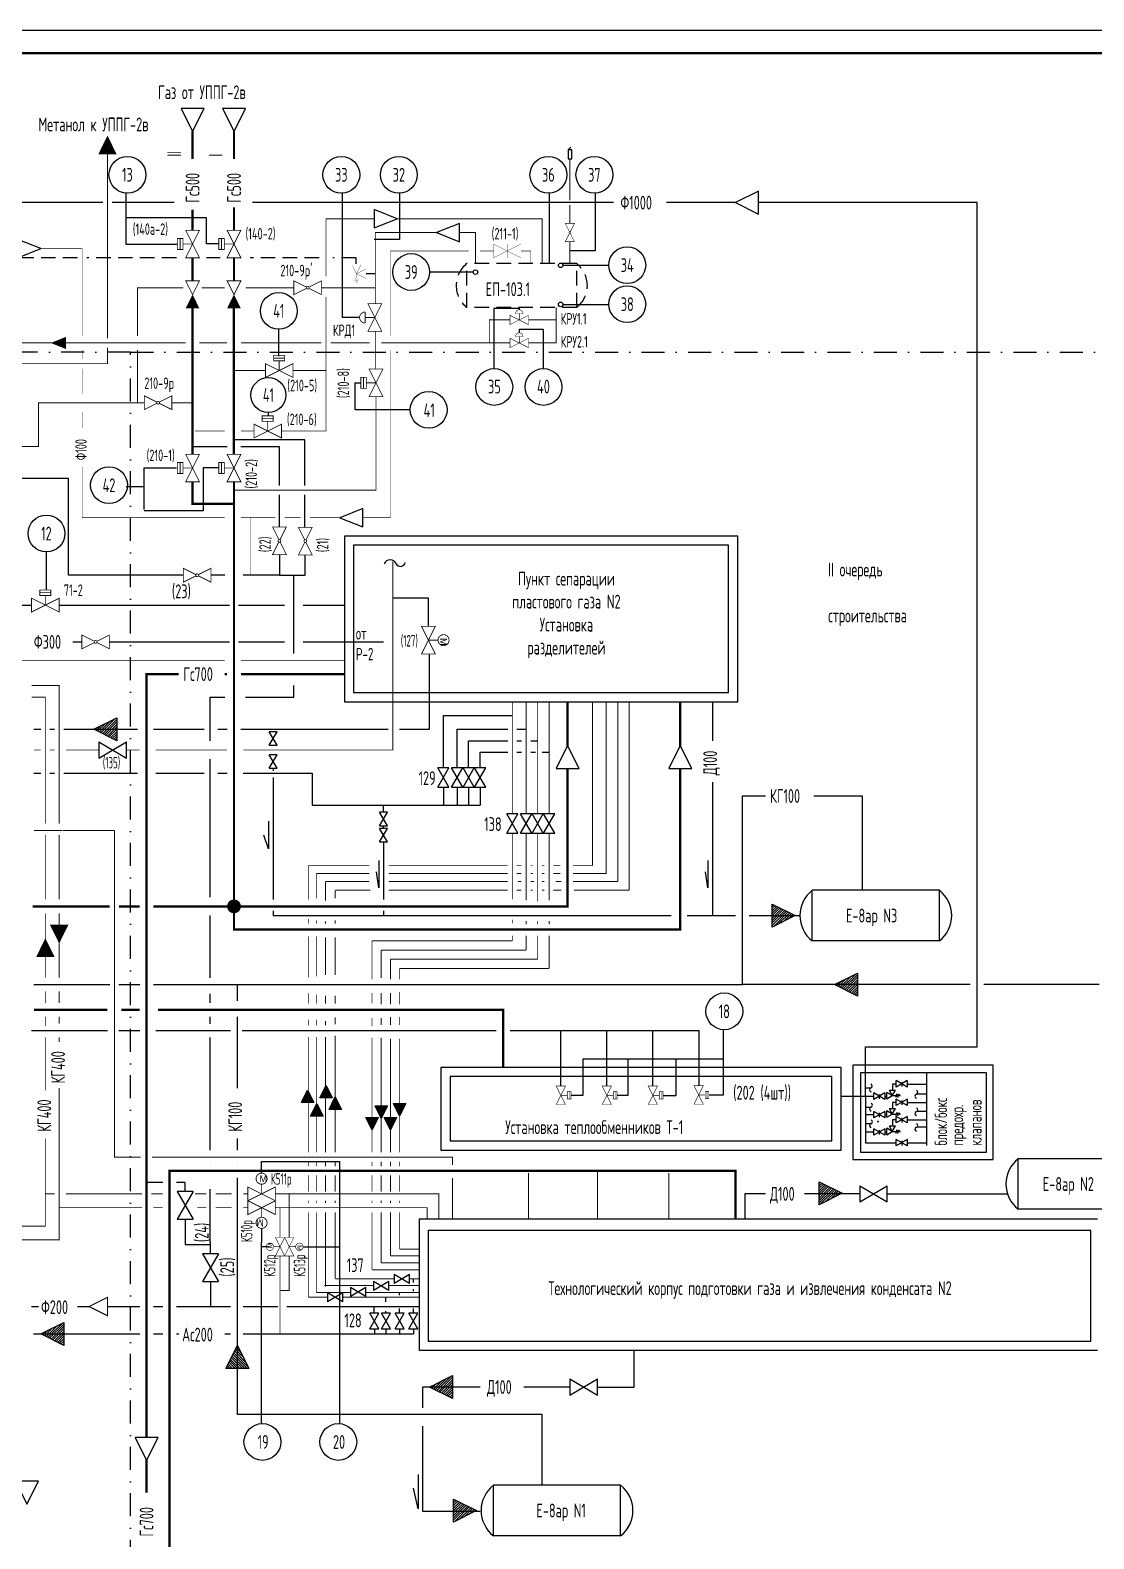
# Model space of a CAD drawing. Extents: x 0 to 1262, y 0 to 594.
# Drawn here: x 605.7 to 836.9, y 266 to 594 of the extents above; entities that cross this region are included whole.
import ezdxf
from ezdxf.enums import TextEntityAlignment as Align

# ---------------------------------------------------------------- set-up
doc = ezdxf.new("R2010")
doc.units = 0
doc.header["$LTSCALE"] = 10
doc.header["$MEASUREMENT"] = 0
doc.linetypes.add('DASHDOT', pattern=[1, 0.5, -0.25, 0, -0.25])
doc.linetypes.add('HIDDEN', pattern=[9.525, 6.35, -3.175])
doc.layers.get('0').update_dxf_attribs({"linetype": 'CONTINUOUS'})
doc.layers.add('KIP', color=5, linetype='CONTINUOUS')
doc.layers.add('nepostroy', color=3, linetype='HIDDEN')
doc.styles.add('ESKD', font='eskd_u.shx', dxfattribs={"width": 0.8, "height": 3})
doc.styles.add('eskd14_', font='eskd_u.shx', dxfattribs={"width": 0.8, "height": 2.5})

# ---------------------------------------------------------------- blocks, each defined once
blk = doc.blocks.new('A139')
at = {"color": 7}
for p, q in [((5, 0), (0, 2.5)), ((0, 2.5), (0, -2.5)), ((0, -2.5), (5, 0))]:
    blk.add_line(p, q, dxfattribs=at)
blk = doc.blocks.new('*X11')
at = {"color": 0}
for p, q in [((20, 57.12), (20.25, 57.37)), ((20, 56.59), (20.6, 57.2)), ((20, 56.06), (20.96, 57.02)), ((20, 55.53), (21.31, 56.84)), ((20, 55), (21.67, 56.67)), ((20, 54.47), (22.02, 56.49)), ((20, 53.94), (22.37, 56.31)), ((20, 53.41), (22.73, 56.14)), ((20, 52.88), (23.08, 55.96)), ((20.3, 52.65), (23.43, 55.78)), ((21.36, 53.18), (23.79, 55.61)), ((22.42, 53.71), (24.14, 55.43)), ((23.48, 54.24), (24.49, 55.25)), ((24.54, 54.77), (24.85, 55.08))]:
    blk.add_line(p, q, dxfattribs=at)
blk = doc.blocks.new('A142')
at = {"color": 7}
for p, q in [((0, 2.5), (5, 0)), ((0, -2.5), (0, 2.5)), ((5, 0), (0, -2.5))]:
    blk.add_line(p, q, dxfattribs=at)
blk.add_blockref('*X11', (-20, -55), dxfattribs=at)
blk = doc.blocks.new('A111')
for p, q in [((0, 1.75), (6, -1.75)), ((0, -1.75), (6, 1.75)), ((0, 1.75), (0, -1.75)), ((6, -1.75), (6, 1.75))]:
    blk.add_line(p, q)
blk = doc.blocks.new('A1', base_point=(7.87, 4.41))
blk.add_lwpolyline([(7.87, 4.41), (7.88, 6.16), (8.73, 6.5), (6.99, 6.97), (8.73, 7.46), (6.99, 8.04), (7.88, 8.38), (7.88, 8.97)])
blk = doc.blocks.new('A124')
for p, q in [((0, 3), (-3, 4.75)), ((-3, 1.25), (-3, 4.75)), ((-3, 1.25), (0, 3)), ((0, 3), (-1.75, 0)), ((1.75, 0), (-1.75, 0)), ((1.75, 0), (0, 3))]:
    blk.add_line(p, q)
blk.add_blockref('A1', (0, 3))
blk = doc.blocks.new('b20_16')
at = {"const_width": 0.3}
for points in [[(5, 0), (5, 3.5), (3, 3.5), (3, 5.5), (7, 5.5), (7, 3.5), (5, 3.5)], [(3, 4.5), (7, 4.5)]]:
    blk.add_lwpolyline(points, dxfattribs=at)
blk.add_lwpolyline([(0, -2.5), (0, 2.5), (10, -2.5), (10, 2.5)], close=True, dxfattribs=at)
blk = doc.blocks.new('b21_16')
at = {"const_width": 0.3}
blk.add_lwpolyline([(5, 3.5, -1), (5, 7.5, -1), (5, 3.5, -1)], format="xyb", dxfattribs=at)
blk.add_lwpolyline([(0, -2.5), (0, 2.5), (10, -2.5), (10, 2.5)], close=True, dxfattribs=at)
blk.add_lwpolyline([(5, 0), (5, 3.5)], dxfattribs=at)
blk.add_text('M', height=2.5).set_placement((4.21, 4.24))
blk = doc.blocks.new('vapstr')
at = {"linetype": 'Continuous'}
for p, q in [((5, 0), (0, 2)), ((0, 2), (0, -2)), ((0, -2), (5, 0))]:
    blk.add_line(p, q, dxfattribs=at)
blk = doc.blocks.new('b12_16')
at = {"const_width": 0.1}
for points in [[(-0.01, 4.92), (-0.01, 6.92), (0.99, 7.42), (-1.01, 7.92), (0.99, 8.42), (-1.01, 8.92), (0, 9.17)], [(0, 9.15), (-0.01, 9.92)], [(0.01, 4.99), (-5.04, 2.47), (-5.04, 7.47), (0.04, 4.93)], [(-0.01, 4.98), (-2.5, 0), (2.5, 0), (0.01, 4.99)]]:
    blk.add_lwpolyline(points, dxfattribs=at)
blk = doc.blocks.new('b4_16')
at = {"const_width": 0.1}
blk.add_lwpolyline([(0, -2.5), (0, 2.5), (10, -2.5), (10, 2.5)], close=True, dxfattribs=at)
blk.add_lwpolyline([(5, -2.5), (5, 2.5)], dxfattribs=at)
blk = doc.blocks.new('liqstr')
at = {"linetype": 'Continuous'}
blk.add_solid([(5, 0), (0, -2), (0, 2)], dxfattribs=at)
blk = doc.blocks.new('b1_16')
at = {"const_width": 0.3}
for points in [[(4.56, -0.22), (0, -2.5), (0, 2.5), (4.56, 0.22)], [(5.46, -0.23), (10, -2.5), (10, 2.5), (5.46, 0.23)]]:
    blk.add_lwpolyline(points, dxfattribs=at)
blk.add_lwpolyline([(5, -0.5, -0.974631), (5, 0.5, -1.026029), (5, -0.5, 1.665502)], format="xyb", dxfattribs=at)
blk = doc.blocks.new('b10_16')
at = {"const_width": 0.3}
blk.add_lwpolyline([(5.04, -0.02), (0, 2.5), (0, -2.5), (5.07, 0.04)], dxfattribs=at)
blk.add_lwpolyline([(5.04, -0.02, 0.1, 5, 0), (10, -0.02, 5, 5, 0)], format="xyseb")
blk = doc.blocks.new('b9_16')
at = {"const_width": 0.3}
blk.add_lwpolyline([(5, 0), (5, 3.5), (3, 3.5, -1), (7, 3.5), (5, 3.5)], format="xyb", dxfattribs=at)
blk.add_lwpolyline([(0, -2.5), (0, 2.5), (10, -2.5), (10, 2.5)], close=True, dxfattribs=at)
blk = doc.blocks.new('v9')
blk.add_lwpolyline([(0, 0, 5, 0.1, 0), (5, 0, 0.1, 0.1, 0)], format="xyseb")
blk = doc.blocks.new('v10')
at = {"const_width": 0.3}
blk.add_lwpolyline([(0, -2.5), (0, 2.5), (5, 0)], close=True, dxfattribs=at)
blk = doc.blocks.new('v34')
blk.add_lwpolyline([(-1, 5), (0.5, 6.5)])
blk.add_lwpolyline([(-1, 0), (1, 0), (1, 5), (-1, 5)], close=True)

msp = doc.modelspace()

# ---------------------------------------------------------------- linework, layer by layer
at = {"linetype": 'Continuous'}
for p, q in [((0, 594), (1261.5, 594)), ((621.5, 556.5), (600, 556.5)), ((637, 556.5), (623.5, 556.5)), ((732.5, 556.5), (654, 556.5)), ((759, 556.5), (744, 556.5)), ((811.5, 556.5), (764, 556.5)), ((811.5, 373), (811.5, 556.5)), ((648.5, 503.44), (641, 503.44)), ((665.38, 504.94), (650, 504.94)), ((659.88, 503.44), (651.5, 503.44)), ((659.88, 495), (659.88, 503.44)), ((665.38, 495), (665.38, 504.94)), ((614, 496.5), (603.5, 496.5)), ((614, 475.5), (614, 496.5)), ((659.88, 485.98), (659.88, 493)), ((665.38, 485.98), (665.38, 493)), ((759.5, 484), (674, 484)), ((674, 484), (674, 448)), ((759.5, 448), (759.5, 484)), ((659.88, 479.98), (659.88, 475.5)), ((665.5, 475.5), (665.5, 479.91)), ((757.5, 482), (676, 482)), ((676, 482), (676, 450)), ((757.5, 450), (757.5, 482)), ((639, 475.5), (614, 475.5)), ((648, 475.5), (645, 475.5)), ((660, 475.5), (652, 475.5)), ((659.88, 475.5), (665.5, 475.5)), ((663, 458.5), (663, 475.5)), ((692.25, 470.5), (684.5, 470.5)), ((692.25, 464.38), (692.25, 470.5)), ((603, 469), (606, 469)), ((612, 469), (649, 469)), ((651, 469), (661, 469)), ((665, 469), (674, 469)), ((615, 461), (616.92, 461)), ((622.96, 461), (649, 461)), ((651, 461), (661, 461)), ((665, 461), (682.5, 461)), ((692.5, 442), (692.5, 458.27)), ((663, 449), (663, 451.5)), ((676, 450), (757.5, 450)), ((644.85, 449), (648, 449)), ((644.85, 439.5), (644.85, 449)), ((652.5, 449), (663, 449)), ((674, 448), (759.5, 448)), ((754, 448), (754, 439.5)), ((695.5, 433.6), (695.5, 445)), ((695.5, 445), (710.5, 445)), ((606.5, 442), (608, 442)), ((610, 442), (611, 442)), ((613, 442), (629, 442)), ((632.5, 442), (643.5, 442)), ((646.5, 442), (648.5, 442)), ((651.5, 442), (683.5, 442)), ((686, 442), (692.5, 442)), ((698.5, 433.6), (698.5, 442)), ((698.5, 442), (709.5, 442)), ((711.5, 442), (713.5, 442)), ((701, 433.6), (701, 439.5)), ((701, 439.5), (709.5, 439.5)), ((703.5, 433.6), (703.5, 437)), ((703.5, 437), (709.5, 437)), ((711.5, 439.5), (712.5, 439.5)), ((711.5, 437), (712.5, 437)), ((714.5, 439.5), (716, 439.5)), ((714.5, 437), (715.5, 437)), ((717, 437), (718.5, 437)), ((644.85, 405.5), (644.85, 435.5)), ((658.5, 433.5), (658.5, 433)), ((606.5, 432.5), (608, 432.5)), ((610, 432.5), (611, 432.5)), ((613, 432.5), (629, 432.5)), ((633, 432.5), (643.5, 432.5)), ((646.5, 432.5), (648.5, 432.5)), ((652, 432.5), (667, 432.5)), ((658.5, 431.5), (658.5, 405)), ((667, 432.5), (667, 425.5)), ((754, 430.5), (754, 401.5)), ((695.5, 429.4), (695.5, 425.5)), ((698.5, 429.4), (698.5, 425.5)), ((701, 429.4), (701, 425.5)), ((703.5, 429.4), (703.5, 425.5)), ((760.5, 386.5), (760.5, 427.5)), ((760.5, 427.5), (765.5, 427.5)), ((776, 427.5), (786.5, 427.5)), ((786.5, 427.5), (786.5, 407)), ((667, 425.5), (703.5, 425.5)), ((682.5, 424), (682.5, 425.5)), ((657.5, 422), (657.5, 416)), ((682.5, 420.5), (682.5, 421)), ((657.5, 416), (656.5, 419)), ((682.5, 417.5), (682.5, 405)), ((681.5, 413.5), (681.5, 407.5)), ((753, 413.5), (753, 407.5)), ((681.5, 407.5), (681, 411)), ((753, 407.5), (752.5, 411)), ((644.85, 388), (644.85, 401.5)), ((658.5, 402.5), (658.5, 401.5)), ((658.5, 401.5), (745, 401.5)), ((682.5, 402.5), (682.5, 401.5)), ((748.5, 401.5), (759, 401.5)), ((762, 401.5), (773, 401.5)), ((606.52, 386.5), (612.38, 386.5)), ((612.25, 386.5), (623, 386.5)), ((625, 386.5), (629.5, 386.5)), ((632.5, 386.5), (760.5, 386.5)), ((644.85, 382.5), (644.85, 384.5)), ((650.76, 383), (650.76, 386.5)), ((810, 386.5), (760.5, 386.5)), ((838.07, 386.5), (813, 386.5)), ((644.85, 378), (644.85, 379.5)), ((650.76, 364), (650.76, 379.5)), ((606, 376.5), (613, 376.5)), ((612.5, 376.5), (622.5, 376.5)), ((625, 376.5), (629.5, 376.5)), ((633, 376.5), (649.26, 376.5)), ((644.85, 350.5), (644.85, 375)), ((651.76, 376.5), (707, 376.5)), ((710, 376.5), (751, 376.5)), ((721.04, 364.43), (721.04, 376.5)), ((731.04, 364.43), (731.04, 376.5)), ((741.04, 364.43), (741.04, 376.5)), ((751, 376.5), (751, 364.5)), ((787.29, 365.47), (787.29, 373)), ((787.29, 373), (811.5, 373)), ((694.97, 368.5), (694.97, 350.5)), ((781.97, 368.5), (694.97, 368.5)), ((781.97, 350.5), (781.97, 368.5)), ((815, 369), (784.5, 369)), ((784.5, 369), (784.5, 348.5)), ((815, 348.5), (815, 369)), ((696.97, 366.5), (696.97, 352.5)), ((779.97, 366.5), (696.97, 366.5)), ((779.97, 352.5), (779.97, 366.5)), ((813.54, 367.29), (786.17, 367.29)), ((786.17, 367.29), (786.17, 350.07)), ((787.29, 362.2), (787.29, 365.47)), ((793.09, 364.88), (793.09, 363.55)), ((793.92, 364.88), (793.09, 364.88)), ((795.13, 365.31), (795.13, 364.35)), ((796.31, 364.88), (800.56, 364.88)), ((813.54, 350.07), (813.54, 367.29)), ((789.03, 362.2), (781.97, 362.2)), ((787.22, 364.07), (788.4, 364.07)), ((787.29, 362.2), (787.29, 354.4)), ((790.26, 362.63), (790.26, 361.67)), ((791.46, 362.2), (791.86, 362.2)), ((791.86, 362.2), (791.86, 362.19)), ((793.09, 360.88), (793.09, 359.55)), ((793.92, 360.88), (793.09, 360.88)), ((795.13, 361.31), (795.13, 360.35)), ((796.31, 360.88), (800.56, 360.88)), ((800.48, 362.67), (798.48, 362.67)), ((787.22, 359.87), (788.42, 359.87)), ((789.03, 358.2), (787.29, 358.2)), ((790.26, 358.63), (790.26, 357.67)), ((791.46, 358.2), (791.86, 358.2)), ((791.86, 358.2), (791.86, 358.19)), ((800.48, 358.87), (798.48, 358.87)), ((787.22, 356.27), (788.42, 356.27)), ((787.29, 354.4), (787.29, 352.07)), ((789.03, 354.4), (787.29, 354.4)), ((790.26, 354.83), (790.26, 353.87)), ((791.46, 354.4), (791.86, 354.4)), ((791.86, 354.4), (791.86, 354.39)), ((793.09, 357.08), (793.09, 355.75)), ((793.92, 357.08), (793.09, 357.08)), ((795.13, 357.51), (795.13, 356.55)), ((796.31, 357.08), (800.56, 357.08)), ((800.48, 355.47), (798.48, 355.47)), ((650.76, 350.5), (650.76, 353)), ((696.97, 352.5), (779.97, 352.5)), ((787.29, 352.07), (793.92, 352.07)), ((795.13, 352.51), (795.13, 351.55)), ((796.31, 352.08), (800.56, 352.08)), ((694.97, 350.5), (781.97, 350.5)), ((784.5, 348.5), (815, 348.5)), ((786.17, 350.07), (813.54, 350.07)), ((644.85, 347.5), (644.85, 347.5)), ((650.76, 347.5), (650.76, 347.5)), ((650.76, 293), (650.76, 344.5)), ((634.5, 343.5), (631, 343.5)), ((639.38, 343.5), (637.5, 343.5)), ((639.38, 341.48), (639.38, 343.5)), ((644.85, 330.5), (644.85, 342)), ((765.5, 341), (761, 341)), ((761, 341), (761, 335.5)), ((786, 341), (774, 341)), ((792, 341), (818.07, 341)), ((639.38, 335.48), (639.38, 330)), ((837.71, 335.5), (690.21, 335.5)), ((690.21, 335.5), (690.21, 307)), ((836.21, 333), (692.21, 333)), ((692.21, 333), (692.21, 309)), ((836.21, 309), (836.21, 333)), ((639.38, 330), (644.85, 330)), ((644.85, 330.5), (644.85, 327.95)), ((644.88, 321.98), (644.88, 316.5)), ((689, 321.74), (689, 322.52)), ((683, 317.5), (683, 318.52)), ((686, 318.94), (686, 319.54)), ((689, 319.84), (689, 320.25)), ((606, 316.5), (607.5, 316.5)), ((616, 316.5), (618.5, 316.5)), ((622.5, 316.5), (629.5, 316.5)), ((632.5, 316.5), (634.5, 316.5)), ((637.5, 316.5), (649.26, 316.5)), ((652, 316.5), (659.5, 316.5)), ((661.5, 316.5), (690.21, 316.5)), ((680.5, 315), (680.5, 316.5)), ((683, 315), (683, 315.5)), ((686, 315), (686, 316.09)), ((689, 315), (689, 316.09)), ((680.55, 311.64), (680.55, 310.59)), ((683, 311.64), (683, 310.59)), ((685.97, 311.64), (685.97, 310.59)), ((689.01, 311.64), (689.01, 310.59)), ((606.39, 310.6), (614.37, 310.6)), ((612.35, 310.6), (629.5, 310.6)), ((632.5, 310.6), (634.5, 310.6)), ((637.5, 310.6), (638, 310.6)), ((648, 310.6), (649.26, 310.6)), ((652, 310.6), (689.01, 310.6)), ((692.21, 309), (836.21, 309)), ((690.21, 307), (837.71, 307)), ((737, 299), (737, 307)), ((691, 299), (691, 294.5)), ((703.5, 299), (691, 299)), ((723, 299), (713, 299)), ((729, 299), (737, 299)), ((717, 293), (650.76, 293)), ((717, 277.65), (717, 293)), ((691, 290.5), (691, 272)), ((690, 280), (690, 272.5)), ((690, 272.5), (689, 277)), ((691, 272), (703.5, 272))]:
    msp.add_line(p, q, dxfattribs=at)
at = {"linetype": 'DASHDOT'}
for p, q in [((627.5, 524), (270.5, 524)), ((627.5, 180), (627.5, 524)), ((627.5, 524), (853, 524))]:
    msp.add_line(p, q, dxfattribs=at)
for p, q in [((620.61, 439.26), (620.61, 435.74)), ((620.61, 435.74), (626.65, 439.26)), ((620.61, 439.26), (626.65, 435.74)), ((626.65, 435.74), (626.65, 439.26)), ((803.33, 407), (775.67, 407)), ((775.67, 396), (775.67, 407)), ((803.33, 396), (803.33, 407)), ((803.33, 396), (775.67, 396)), ((845.61, 348.65), (820.45, 348.65)), ((820.45, 337.65), (820.45, 348.65)), ((845.61, 337.65), (820.45, 337.65)), ((734.04, 277.65), (706.38, 277.65)), ((706.38, 266.65), (706.38, 277.65)), ((734.04, 266.65), (734.04, 277.65)), ((734.04, 266.65), (706.38, 266.65))]:
    msp.add_line(p, q)
at = {"linetype": 'Continuous'}
for points, const_width in [([(20, 5), (20, 589), (1256.5, 589), (1256.5, 5)], 0.5), ([(641, 572), (641, 566)], 0.5), ([(650, 572), (650, 566)], 0.5), ([(622.5, 527), (622.5, 567)], 0.2), ([(641, 555), (641, 550.5)], 0.5), ([(650, 555.5), (650, 550.5)], 0.5), ([(641, 539.5), (641, 544.5)], 0.5), ([(650, 539.53), (650, 544.5)], 0.5), ([(640.96, 501.8), (640.96, 534.5)], 0.5), ([(649.96, 501.8), (649.96, 534.5)], 0.5), ([(584, 521.5), (622.5, 521.5), (622.5, 525)], 0.2), ([(640.96, 495.8), (640.96, 491), (650, 491), (650, 495.8)], 0.5), ([(650, 493.5), (650, 398.5), (747, 398.5), (747, 433.45)], 0.5), ([(684.5, 470.5), (684.5, 478.5)], 0.2), ([(681.15, 437.5), (684.5, 437.5), (684.5, 470.5)], 0.2), ([(631, 288), (631, 454), (638, 454)], 0.5), ([(648.5, 454), (648, 454)], 0.5), ([(648.5, 454), (648.5, 454)], 0.2), ([(651.5, 454), (674, 454)], 0.5), ([(710.5, 423.6), (710.5, 448)], 0.2), ([(713.5, 423.6), (713.5, 448)], 0.2), ([(716, 423.6), (716, 448)], 0.2), ([(718.5, 423.6), (718.5, 448)], 0.2), ([(722.5, 438), (722.5, 448)], 0.5), ([(727.9, 412.36), (727.9, 448)], 0.2), ([(730.9, 410.63), (730.9, 448)], 0.2), ([(733.4, 408.89), (733.4, 448)], 0.2), ([(735.9, 407), (735.9, 448)], 0.2), ([(747, 438.03), (747, 448)], 0.5), ([(606.5, 437.5), (608, 437.5)], 0.2), ([(610, 437.5), (611, 437.5)], 0.2), ([(613.5, 437.5), (620.62, 437.5)], 0.2), ([(626.64, 437.5), (629.5, 437.5)], 0.2), ([(633, 437.5), (648.5, 437.5)], 0.2), ([(652, 437.5), (684.5, 437.5)], 0.2), ([(650, 403.5), (722.5, 403.5), (722.5, 433.5)], 0.5), ([(606.52, 420), (612.64, 420)], 0.2), ([(612.77, 420), (624, 420)], 0.2), ([(624, 420), (624, 349), (629.75, 349)], 0.2), ([(710.5, 419.5), (710.5, 405.06)], 0.2), ([(713.5, 419.5), (713.5, 404.82)], 0.2), ([(716, 419.5), (716, 404.57)], 0.2), ([(718.5, 419.5), (718.5, 404.82)], 0.2), ([(679.39, 412.36), (666.16, 412.36)], 0.2), ([(666.16, 412.36), (666.16, 404.97)], 0.2), ([(679.39, 410.63), (667.9, 410.63)], 0.2), ([(667.9, 410.63), (667.9, 405.22)], 0.2), ([(709.47, 412.36), (683.61, 412.36)], 0.2), ([(709.47, 410.63), (683.61, 410.63)], 0.2), ([(712.46, 412.36), (711.46, 412.36)], 0.2), ([(712.46, 410.63), (711.46, 410.63)], 0.2), ([(714.94, 412.36), (714.45, 412.36)], 0.2), ([(714.94, 410.63), (714.45, 410.63)], 0.2), ([(717.43, 412.36), (716.93, 412.36)], 0.2), ([(717.43, 410.63), (716.93, 410.63)], 0.2), ([(720.91, 412.36), (719.42, 412.36)], 0.2), ([(720.91, 410.63), (719.42, 410.63)], 0.2), ([(727.9, 412.36), (723.65, 412.36)], 0.2), ([(730.9, 410.63), (723.65, 410.63)], 0.2), ([(679.39, 408.89), (669.89, 408.89)], 0.2), ([(669.89, 408.89), (669.89, 404.72)], 0.2), ([(679.64, 407), (672, 407)], 0.2), ([(672, 407), (672, 405.22)], 0.2), ([(709.47, 408.89), (683.61, 408.89)], 0.2), ([(709.47, 407), (683.61, 407)], 0.2), ([(712.46, 407), (711.46, 407)], 0.2), ([(712.46, 408.89), (711.71, 408.89)], 0.2), ([(715.19, 408.89), (714.45, 408.89)], 0.2), ([(714.94, 407), (714.45, 407)], 0.2), ([(717.43, 408.89), (716.93, 408.89)], 0.2), ([(717.43, 407), (716.93, 407)], 0.2), ([(721.16, 407), (719.42, 407)], 0.2), ([(721.16, 408.89), (719.92, 408.89)], 0.2), ([(733.4, 408.89), (723.65, 408.89)], 0.2), ([(735.9, 407), (723.89, 407)], 0.2), ([(606.23, 403.5), (612.84, 403.5)], 0.5), ([(611.84, 403.5), (623, 403.5)], 0.5), ([(625, 403.5), (629.5, 403.5)], 0.5), ([(632.5, 403.5), (650, 403.5)], 0.5), ([(666.16, 400.74), (666.16, 399.75)], 0.2), ([(667.9, 400.5), (667.9, 399.75)], 0.2), ([(669.89, 400.25), (669.89, 399.75)], 0.2), ([(672, 400.5), (672, 399.75)], 0.2), ([(710.5, 400.59), (710.5, 399.84)], 0.2), ([(713.5, 400.34), (713.5, 399.59)], 0.2), ([(716, 400.34), (716, 399.59)], 0.2), ([(718.5, 400.34), (718.5, 399.59)], 0.2), ([(666.16, 397.01), (666.16, 388.05)], 0.2), ([(667.9, 397.01), (667.9, 388.3)], 0.2), ([(710.5, 397.11), (710.5, 396)], 0.2), ([(713.5, 397.11), (713.5, 394)], 0.2), ([(716, 397.11), (716, 392)], 0.2), ([(718.5, 397.11), (718.5, 390)], 0.2), ([(669.89, 396.76), (669.89, 388.55)], 0.2), ([(672, 396.76), (672, 388.55)], 0.2), ([(680, 396), (680, 387.65)], 0.2), ([(710.5, 396), (680, 396)], 0.2), ([(682, 394), (682, 387.9)], 0.2), ([(713.5, 394), (682, 394)], 0.2), ([(684, 392), (684, 387.65)], 0.2), ([(716, 392), (684, 392)], 0.2), ([(686, 390), (686, 387.65)], 0.2), ([(718.5, 390), (686, 390)], 0.2), ([(666.16, 384.57), (666.16, 382.33)], 0.2), ([(667.9, 384.32), (667.9, 382.33)], 0.2), ([(669.89, 384.07), (669.89, 382.33)], 0.2), ([(672, 384.07), (672, 382.33)], 0.2), ([(680, 384.67), (680, 382.43)], 0.2), ([(682, 384.67), (682, 382.18)], 0.2), ([(684, 384.67), (684, 382.18)], 0.2), ([(686, 384.92), (686, 382.18)], 0.2), ([(606.5, 381), (613, 381)], 0.5), ([(612.5, 381), (622.5, 381)], 0.5), ([(625.5, 381), (629.5, 381)], 0.5), ([(633.5, 381), (708.5, 381), (708.5, 368.5)], 0.5), ([(666.16, 378.85), (666.16, 377.61)], 0.2), ([(667.9, 378.85), (667.9, 377.61)], 0.2), ([(669.89, 378.6), (669.89, 377.61)], 0.2), ([(672, 379.35), (672, 377.85)], 0.2), ([(680, 379.2), (680, 377.46)], 0.2), ([(682, 379.2), (682, 377.71)], 0.2), ([(684, 379.45), (684, 377.71)], 0.2), ([(686, 379.45), (686, 377.71)], 0.2), ([(666.16, 375.12), (666.16, 350)], 0.2), ([(667.9, 375.12), (667.9, 350)], 0.2), ([(669.89, 375.12), (669.89, 350)], 0.2), ([(672, 375.37), (672, 350)], 0.2), ([(680, 374.97), (680, 350)], 0.2), ([(682, 374.97), (682, 350)], 0.2), ([(684, 374.72), (684, 350)], 0.2), ([(686, 374.72), (686, 350)], 0.2), ([(800.56, 351.5), (800.56, 367.18)], 0.32), ([(632.17, 349), (697.5, 349), (697.5, 347.24)], 0.2), ([(666.16, 348), (666.16, 347)], 0.2), ([(667.9, 348), (667.9, 347)], 0.2), ([(669.89, 348), (669.89, 347)], 0.2), ([(672, 348), (672, 347)], 0.2), ([(680, 348), (680, 347)], 0.2), ([(682, 348), (682, 347)], 0.2), ([(684, 348), (684, 347)], 0.2), ([(686, 348), (686, 347)], 0.2), ([(636, 246.5), (636, 346), (759, 346), (759, 335.5)], 0.5), ([(666.16, 345), (666.16, 341.5)], 0.2), ([(667.9, 345), (667.9, 341.5)], 0.2), ([(669.89, 345), (669.89, 341.5)], 0.2), ([(672, 345), (672, 341.5)], 0.2), ([(680, 345), (680, 341.5)], 0.2), ([(682, 345), (682, 341.5)], 0.2), ([(684, 345), (684, 341.5)], 0.2), ([(686, 345), (686, 341.5)], 0.2), ([(697.5, 344.48), (697.5, 335.5)], 0.2), ([(714, 345.5), (714, 335.5)], 0.2), ([(729, 346), (729, 335.5)], 0.2), ([(744.5, 345.5), (744.5, 335.5)], 0.2), ([(666.16, 339.5), (666.16, 339)], 0.2), ([(667.9, 339.5), (667.9, 339)], 0.2), ([(669.89, 339.5), (669.89, 339)], 0.2), ([(672, 339.5), (672, 339)], 0.2), ([(680, 339.5), (680, 339)], 0.2), ([(682, 339.5), (682, 339)], 0.2), ([(684, 339.5), (684, 339)], 0.2), ([(686, 339.5), (686, 339)], 0.2), ([(666.16, 337), (666.16, 318.56)], 0.2), ([(667.9, 337), (667.9, 319.57)], 0.2), ([(669.89, 337), (669.89, 320.81)], 0.2), ([(672, 337), (672, 322.55)], 0.2), ([(680, 337), (680, 324.5)], 0.2), ([(682, 337), (682, 326)], 0.2), ([(684, 337), (684, 327.5)], 0.2), ([(686, 337), (686, 329)], 0.2), ([(686, 329), (690.21, 329)], 0.2), ([(682, 326), (690.21, 326)], 0.2), ([(684, 327.5), (690.21, 327.5)], 0.2), ([(672, 322.55), (684.82, 322.55)], 0.2), ([(680, 324.5), (690.21, 324.5)], 0.2), ([(688.13, 322.55), (690.21, 322.55)], 0.2), ([(666.16, 318.56), (670.32, 318.56)], 0.2), ([(667.9, 319.57), (675.32, 319.57)], 0.2), ([(669.64, 321.06), (680.32, 321.06)], 0.2), ([(673.68, 318.56), (690.21, 318.56)], 0.2), ([(678.68, 319.57), (690.21, 319.57)], 0.2), ([(683.68, 321.06), (690.21, 321.06)], 0.2), ([(631, 276), (631, 283.5)], 0.5)]:
    msp.add_lwpolyline(points, dxfattribs=dict(at, const_width=const_width))
at = {"linetype": 'Continuous', "const_width": 1.5}
msp.add_lwpolyline([(649.25, 403.5, 1), (650.75, 403.5, 1)], format="xyb", close=True, dxfattribs=at)
at = {"linetype": 'Continuous'}
for centre, radius, start, end in [((683.95, 477.47), 1.38, 22.1352, 157.8648), ((686.17, 478.48), 1.06, 207.543, 348.7267), ((788.27, 364.49), 0.455, 286.6062, 62.6855), ((788.55, 363.64), 0.439, 109.99, 257.1604), ((798.43, 362.24), 0.439, 109.99, 257.1604), ((798.15, 363.09), 0.455, 286.6062, 62.6855), ((788.57, 359.44), 0.439, 109.99, 257.1604), ((788.29, 360.29), 0.455, 286.6062, 62.6855), ((798.43, 358.44), 0.439, 109.99, 257.1604), ((798.15, 359.29), 0.455, 286.6062, 62.6855), ((788.57, 355.84), 0.439, 109.99, 257.1604), ((788.29, 356.69), 0.455, 286.6062, 62.6855), ((798.43, 355.04), 0.439, 109.99, 257.1604), ((798.15, 355.89), 0.455, 286.6062, 62.6855)]:
    msp.add_arc(centre, radius, start, end, dxfattribs=at)
for centre, start, end in [((780, 401.5), 128.2132, 231.7868), ((799, 401.5), 308.2132, 51.7868), ((824.78, 343.15), 128.2132, 231.7868), ((710.71, 272.15), 128.2132, 231.7868), ((729.71, 272.15), 308.2132, 51.7868)]:
    msp.add_arc(centre, 7, start, end)
at = {"layer": 'KIP', "linetype": 'Continuous'}
for p, q in [((626.5, 558.5), (626.5, 547.48)), ((644.01, 553.22), (626.39, 553.22)), ((644.01, 547.53), (644.01, 553.22)), ((626.5, 547.48), (637.72, 547.48)), ((646.62, 547.53), (644.01, 547.53)), ((659.67, 528.92), (659.67, 523.14)), ((676.29, 517.3), (677.52, 517.3)), ((657.41, 510.79), (657.42, 510.2)), ((630.46, 489.79), (630.46, 498.86)), ((630.46, 498.86), (637.5, 498.86)), ((646.64, 498.86), (643.31, 498.86)), ((643.31, 498.86), (643.31, 489.49)), ((626.57, 494.79), (630.46, 494.79)), ((643.31, 489.49), (630.46, 489.49)), ((609.16, 480.52), (609.16, 472.32)), ((756.3, 376.6), (756.3, 362.48)), ((756.3, 370.32), (725.81, 370.32)), ((725.81, 370.32), (725.81, 362.41)), ((735.67, 362.44), (735.67, 370.32)), ((746.13, 362.42), (746.13, 370.32)), ((725.81, 362.41), (723.27, 362.41)), ((733.3, 362.44), (735.67, 362.44)), ((743.29, 362.42), (746.13, 362.42)), ((756.3, 362.48), (753.25, 362.48)), ((673, 291.05), (673, 348))]:
    msp.add_line(p, q, dxfattribs=at)
at = {"layer": 'KIP'}
for p, q in [((673.5, 558.5), (673.5, 531.5)), ((686, 558.5), (686, 548.5)), ((718.5, 558.5), (718.5, 543.21)), ((728.5, 558.5), (728.5, 546)), ((686, 548.5), (680.5, 548.5)), ((728.5, 546), (723, 546)), ((702, 541.38), (692.5, 541.38)), ((721.5, 542.88), (731.5, 542.88)), ((677.33, 531.53), (673.5, 531.53)), ((712.04, 533.5), (706.49, 533.5)), ((706.49, 533.5), (706.49, 520.5)), ((712.04, 533.19), (712.04, 533.5)), ((721.5, 534.38), (731.5, 534.38)), ((712.05, 529), (717.18, 529)), ((712.05, 528.17), (712.05, 529)), ((717.17, 529.01), (717.17, 520.5)), ((676.29, 517.3), (676.29, 511.5)), ((676.29, 511.5), (688.31, 511.5))]:
    msp.add_line(p, q, dxfattribs=at)
at = {"layer": 'KIP', "linetype": 'HIDDEN'}
for p, q in [((656, 348), (673, 348)), ((656, 345.5), (656, 348)), ((656, 333.5), (656, 330.5)), ((656, 291), (656, 330.5)), ((657.5, 329.5), (656, 329.5)), ((665, 329.5), (673, 329.5))]:
    msp.add_line(p, q, dxfattribs=at)
at = {"layer": 'KIP', "linetype": 'Continuous'}
for centre, radius in [((626.83, 562.56), 4), ((673.33, 562.56), 4), ((685.83, 562.56), 4), ((718.33, 562.56), 4), ((728.33, 562.56), 4), ((688.52, 541.42), 4), ((735.48, 542.92), 4), ((735.48, 534.42), 4), ((659.74, 532.96), 4), ((657.48, 514.67), 3.8), ((706.57, 516.43), 4), ((717.25, 516.43), 4), ((692.31, 511.47), 4), ((622.83, 495.06), 4), ((609.23, 484.56), 4), ((756.57, 380.68), 4), ((656.17, 287.06), 4), ((672.67, 287.06), 4)]:
    msp.add_circle(centre, radius, dxfattribs=at)
at = {"layer": 'KIP'}
for centre in [(702.5, 541.38), (721, 542.88), (721, 534.38)]:
    msp.add_circle(centre, 0.5, dxfattribs=at)
at = {"layer": 'nepostroy', "linetype": 'HIDDEN', "ltscale": 0.05}
for p, q in [((616, 544.5), (599.5, 544.5)), ((637.5, 544.5), (618, 544.5)), ((647, 544.5), (644, 544.5)), ((668.5, 544.5), (653.5, 544.5)), ((676.53, 544.5), (671.5, 544.5)), ((676.53, 543.2), (676.53, 544.5)), ((724.5, 543.25), (700.6, 543.25)), ((700.6, 533.74), (700.6, 543.25)), ((724.5, 533.74), (724.5, 543.25)), ((678.72, 541.09), (680.72, 541.09)), ((724.5, 533.74), (700.6, 533.74))]:
    msp.add_line(p, q, dxfattribs=at)
at = {"layer": 'nepostroy', "linetype": 'HIDDEN', "const_width": 0.2}
for points in [[(723, 557), (723, 566)], [(723, 552), (723, 556)], [(723, 543.25), (723, 548)]]:
    msp.add_lwpolyline(points, dxfattribs=at)
at = {"layer": 'nepostroy', "linetype": 'HIDDEN', "ltscale": 0.05}
for points, const_width in [([(670, 540.5), (670, 553), (680.5, 553)], 0.2), ([(685.5, 553), (717, 553), (717, 543.25)], 0.2), ([(680.72, 534.53), (680.72, 550.01), (694.5, 550.01)], 0.2), ([(699, 550.01), (702.48, 550.01), (702.48, 543.25)], 0.2), ([(608, 546.5), (617, 546.5), (617, 527.5)], 0.1), ([(701, 546), (684, 546), (684, 527.5)], 0.1), ([(706.38, 546), (703.5, 546)], 0.1), ([(712.38, 546), (714.5, 546), (714.5, 543.25)], 0.1), ([(639, 538), (629, 538), (629, 527.5)], 0.2), ([(648, 538), (643, 538)], 0.2), ([(663, 538), (652.5, 538)], 0.2), ([(680.72, 538), (669, 538)], 0.2), ([(660.27, 506.85), (670, 506.85), (670, 536)], 0.2), ([(714, 531), (720, 531), (720, 533.74)], 0.2), ([(680.72, 520.27), (680.72, 528.53)], 0.2), ([(710, 531), (705.5, 531), (705.5, 526), (682, 526)], 0.2), ([(720, 531), (720, 526), (714, 526)], 0.2), ([(639.5, 526), (602, 526)], 0.2), ([(648.5, 526), (642.5, 526)], 0.2), ([(669, 526), (651.5, 526)], 0.2), ([(679.5, 526), (671, 526)], 0.2), ([(710, 526), (705.5, 526)], 0.2), ([(617, 524.5), (617, 522.5)], 0.1), ([(629, 524.5), (629, 513)], 0.2), ([(684, 524.5), (684, 488), (678, 488)], 0.1), ([(617, 520.5), (617, 515)], 0.1), ([(656.83, 520), (650, 520)], 0.2), ([(662.77, 520), (670, 520)], 0.2), ([(630.5, 513), (607.5, 513), (607.5, 503.5), (587.5, 503.5)], 0.2), ([(641, 513), (636.5, 513)], 0.2), ([(680.86, 514.33), (680.86, 494), (650, 494)], 0.2), ([(617, 511), (617, 507.5)], 0.1), ([(648, 506.85), (641.5, 506.85)], 0.2), ([(654.33, 506.85), (651.5, 506.85)], 0.2), ([(617, 499), (617, 488), (648, 488)], 0.1), ([(651.5, 488), (653.5, 488)], 0.1), ([(659, 488), (653.5, 488), (653.5, 475.5)], 0.1), ([(664.5, 488), (661, 488)], 0.1), ([(673.15, 488), (666.5, 488)], 0.1), ([(602, 457), (648, 457)], 0.2), ([(651.5, 457), (674, 457)], 0.2), ([(606, 451.5), (612, 451.5), (612, 421.5)], 0.2), ([(606, 449), (609, 449), (609, 421.5)], 0.2), ([(609, 419), (609, 405)], 0.2), ([(612, 419), (612, 405)], 0.2), ([(609, 402), (609, 396.5)], 0.2), ([(612, 402), (612, 399.5)], 0.2), ([(612, 395.5), (612, 388)], 0.2), ([(609, 392.5), (609, 388)], 0.2), ([(609, 385), (609, 382.5)], 0.2), ([(612, 385), (612, 382.5)], 0.2), ([(609, 379.5), (609, 377.5)], 0.2), ([(612, 379.5), (612, 378)], 0.2), ([(609, 375), (609, 363.5)], 0.2), ([(612, 375), (612, 374)], 0.2), ([(612, 364), (612, 331), (477.5, 331)], 0.2), ([(609, 353), (609, 334), (477.5, 334)], 0.2), ([(609, 341), (611, 341)], 0.2), ([(612, 338), (630, 338)], 0.2), ([(613.5, 341), (630, 341)], 0.2), ([(632, 341), (634.5, 341)], 0.2), ([(632.5, 338), (634.5, 338)], 0.2), ([(641.5, 341), (644, 341)], 0.2), ([(642, 338), (644, 338)], 0.2), ([(646, 341), (649.5, 341)], 0.2), ([(646, 338), (649.5, 338)], 0.2), ([(652, 341), (653, 341)], 0.2), ([(652, 338), (653, 338)], 0.2), ([(659, 341), (694.5, 341), (694.5, 335.5)], 0.2), ([(659, 338), (692, 338), (692, 335.5)], 0.2), ([(660, 338), (660, 331.5)], 0.2), ([(662, 341), (662, 331.5)], 0.2), ([(660, 327.5), (660, 310.5)], 0.2), ([(662, 327.5), (662, 320), (660, 320)], 0.2)]:
    msp.add_lwpolyline(points, dxfattribs=dict(at, const_width=const_width))
for centre, start, end in [((704.34, 538.49), 128.2132, 231.7868), ((720.75, 538.49), 308.2132, 51.7868)]:
    msp.add_arc(centre, 6.05, start, end, dxfattribs=at)

# ---------------------------------------------------------------- block references
at = {"linetype": 'Continuous'}
for name, p, rotation in [('A139', (641, 577), 270), ('A139', (650, 577), 270), ('A139', (764, 556.5), 180), ('A142', (624.5, 442), 180), ('A139', (722.5, 433.5), 90), ('A139', (747, 433.5), 90), ('A142', (785.5, 386.5), 180), ('A111', (639.38, 341.48), 270), ('A111', (644.88, 327.98), 270), ('A142', (612.99, 310.56), 180), ('A142', (650.76, 303), 90), ('A142', (697.5, 299), 180), ('A139', (631, 288), 270), ('A139', (605, 278.5), 270)]:
    msp.add_blockref(name, p, dxfattribs=dict(at, rotation=rotation))
for name, p, xscale, yscale, zscale, rotation in [('v9', (622.5, 567), 0.8, 0.8, 0.8, 90), ('b20_16', (641, 544.5), 0.6, 0.6, 0.6, 90), ('b20_16', (650, 544.5), 0.6, 0.6, 0.6, 90), ('b10_16', (641, 539.5), 0.6, 0.6, 0.6, 270), ('b10_16', (650, 539.5), 0.6, 0.6, 0.6, 270), ('b20_16', (641, 495.8), 0.6, 0.6, 0.6, 90), ('b20_16', (650, 495.8), 0.6, 0.6, 0.6, 90), ('b1_16', (659.88, 479.98), 0.6, 0.6, 0.6, 90), ('b1_16', (665.5, 479.91), 0.6, 0.6, 0.6, 90), ('b21_16', (692.25, 464.38), 0.6, 0.6, 0.6, 270), ('A111', (658.5, 438.53), 0.4899999999999999, 0.4899999999999999, 0.4899999999999999, 90), ('A111', (658.5, 433.53), 0.4899999999999999, 0.4899999999999999, 0.4899999999999999, 90), ('A111', (695.5, 429.4), 0.7, 0.7, 0.7, 90), ('A111', (698.5, 429.4), 0.7, 0.7, 0.7, 90), ('A111', (701, 429.4), 0.7, 0.7, 0.7, 90), ('A111', (703.5, 429.4), 0.7, 0.7, 0.7, 90), ('A111', (682.5, 421.03), 0.4899999999999999, 0.4899999999999999, 0.4899999999999999, 90), ('A111', (710.5, 419.4), 0.7, 0.7, 0.7, 90), ('A111', (713.5, 419.4), 0.7, 0.7, 0.7, 90), ('A111', (716, 419.4), 0.7, 0.7, 0.7, 90), ('A111', (718.5, 419.4), 0.7, 0.7, 0.7, 90), ('A111', (682.5, 417.53), 0.4899999999999999, 0.4899999999999999, 0.4899999999999999, 90), ('A142', (670, 361.87), 0.54, 0.54, 0.54, 89.99999999999999), ('b20_16', (721.04, 364.43), 0.4, 0.4, 0.4, 270), ('b20_16', (731.04, 364.43), 0.4, 0.4, 0.4, 270), ('b20_16', (741.04, 364.43), 0.4, 0.4, 0.4, 270), ('b20_16', (751, 364.5), 0.4, 0.4, 0.4, 270), ('A142', (666, 360.87), 0.54, 0.54, 0.54, 89.99999999999999), ('A142', (672, 359.37), 0.54, 0.54, 0.54, 89.99999999999999), ('A124', (791.87, 362.36), 0.4, 0.4, 0.4, 270), ('A142', (668, 357.87), 0.54, 0.54, 0.54, 89.99999999999999), ('A142', (680, 357.63), 0.54, 0.54, 0.54, 270), ('A142', (682, 360.13), 0.54, 0.54, 0.54, 270), ('A142', (684, 357.63), 0.54, 0.54, 0.54, 270), ('A142', (686, 360.63), 0.54, 0.54, 0.54, 270), ('A124', (791.87, 358.36), 0.4, 0.4, 0.4, 270), ('A124', (791.87, 354.56), 0.4, 0.4, 0.4, 270), ('A111', (683.68, 321), 0.5599999999999999, 0.5599999999999999, 0.5599999999999999, 180), ('A111', (688.18, 322.5), 0.5599999999999999, 0.5599999999999999, 0.5599999999999999, 180), ('A111', (673.68, 318.5), 0.5599999999999999, 0.5599999999999999, 0.5599999999999999, 180), ('A111', (678.68, 319.64), 0.5599999999999999, 0.5599999999999999, 0.5599999999999999, 180), ('A111', (680.53, 311.68), 0.5599999999999999, 0.5599999999999999, 0.5599999999999999, 89.99999999999999), ('A111', (683.03, 311.68), 0.5599999999999999, 0.5599999999999999, 0.5599999999999999, 89.99999999999999), ('A111', (686.03, 311.68), 0.5599999999999999, 0.5599999999999999, 0.5599999999999999, 89.99999999999999), ('A111', (688.97, 311.68), 0.5599999999999999, 0.5599999999999999, 0.5599999999999999, 89.99999999999999)]:
    msp.add_blockref(name, p, dxfattribs=dict(at, xscale=xscale, yscale=yscale, zscale=zscale, rotation=rotation))
for name, p, xscale, yscale, zscale in [('b1_16', (639, 475.5), 0.6, 0.6, 0.6), ('b20_16', (606, 469), 0.6, 0.6, 0.6), ('b1_16', (616.92, 461), 0.6, 0.6, 0.6), ('A111', (796.33, 364.91), -0.4, 0.4, 0.4), ('A111', (791.46, 362.23), -0.4, 0.4, 0.4), ('A111', (796.33, 360.91), -0.4, 0.4, 0.4), ('A111', (791.46, 358.23), -0.4, 0.4, 0.4), ('A111', (796.33, 357.11), -0.4, 0.4, 0.4), ('A111', (791.46, 354.43), -0.4, 0.4, 0.4), ('A111', (796.33, 352.11), -0.4, 0.4, 0.4)]:
    msp.add_blockref(name, p, dxfattribs=dict(at, xscale=xscale, yscale=yscale, zscale=zscale))
for name, p in [('A142', (767, 401.5)), ('A142', (777.21, 341.15)), ('A111', (786, 341)), ('A111', (723, 299)), ('A142', (697.71, 272.15))]:
    msp.add_blockref(name, p, dxfattribs=at)
at = {"linetype": 'HIDDEN', "xscale": 0.8, "yscale": 0.8, "zscale": 0.8, "rotation": 180}
msp.add_blockref('v10', (622.5, 316.5), dxfattribs=at)
at = {"layer": 'nepostroy', "linetype": 'HIDDEN'}
for name, p, xscale, yscale, zscale in [('v34', (723, 566), 0.4, 0.4, 0.4), ('b4_16', (706.38, 546), 0.6000000000000227, 0.6000000000000227, 0.6), ('b1_16', (663, 538), 0.6, 0.6, 0.6), ('b9_16', (710, 531), 0.4, 0.4, 0.4), ('b9_16', (710, 526), 0.4, 0.4, 0.4), ('b20_16', (656.83, 520), 0.6000000000000227, 0.6000000000000227, 0.6), ('b1_16', (630.5, 513), 0.6, 0.6, 0.6), ('b20_16', (654.33, 506.85), 0.6000000000000227, 0.6000000000000227, 0.6), ('b21_16', (653, 341), 0.6, 0.6, 0.6)]:
    msp.add_blockref(name, p, dxfattribs=dict(at, xscale=xscale, yscale=yscale, zscale=zscale))
for p in [(680.5, 553), (603, 546.5)]:
    msp.add_blockref('vapstr', p, dxfattribs=at)
at = {"layer": 'nepostroy', "linetype": 'HIDDEN', "rotation": 180}
for p in [(699, 550), (678, 488)]:
    msp.add_blockref('vapstr', p, dxfattribs=at)
at = {"layer": 'nepostroy', "xscale": 0.4, "yscale": 0.4, "zscale": 0.4, "rotation": 90}
msp.add_blockref('b1_16', (723, 548), dxfattribs=at)
at = {"layer": 'nepostroy', "linetype": 'HIDDEN'}
for name, p, xscale, yscale, zscale, rotation in [('b12_16', (676.61, 543.03), 0.3999999999999773, 0.3999999999999773, 0.4, 180), ('b9_16', (680.61, 528.53), 0.6, 0.6, 0.6, 90), ('liqstr', (613.5, 526), 0.6666599999999789, 0.6666599999999789, 0.66666, 180), ('b20_16', (680.86, 514.33), 0.6000000000000227, 0.6000000000000227, 0.6, 90), ('v9', (612, 399.5), 0.8, 0.8, 0.8, 270), ('v9', (609, 392.5), 0.8, 0.8, 0.8, 90), ('b21_16', (659, 338), 0.6, 0.6, 0.6, 180), ('b21_16', (660, 327.5), 0.4, 0.4, 0.4, 90), ('b21_16', (662, 331.5), 0.4, 0.4, 0.4, 270)]:
    msp.add_blockref(name, p, dxfattribs=dict(at, xscale=xscale, yscale=yscale, zscale=zscale, rotation=rotation))

# ---------------------------------------------------------------- texts
at = {"linetype": 'Continuous', "style": 'ESKD'}
for s, height, width, p in [('Газ от УППГ-2в', 3, 0.8, (633.5, 579)), ('Метанол к УППГ-2в', 3, 0.8, (607.5, 572)), ('Ф1000', 3, 0.8, (734, 555)), ('(140а-2)', 2.5, 0.8, (628, 549.5)), ('(140-2)', 2.5, 0.8, (652.5, 548.5)), ('(210-1)', 2.5, 0.8, (631, 500.3)), ('II очередь', 3, 0.8, (779.15, 475.23)), ('71-2', 2.5, 0.8, (613, 471)), ('(23)', 3, 0.8, (636.5, 470.5)), ('строительства', 3, 0.8, (779.15, 465.23)), ('Ф300', 3, 0.8, (606.5, 459.5)), ('от', 2.7, 0.8, (676.5, 461.5)), ('(127)', 2.5, 0.7, (686.25, 460)), ('Р-2', 2.7, 0.8, (676.5, 457)), ('Гс700', 3, 0.8, (639, 452.5)), ('(135)', 2.5, 0.7, (621.49, 433.5)), ('129', 3, 0.8, (690.12, 429.87)), ('КГ100', 3, 0.8, (766.5, 426)), ('138', 3, 0.8, (704.39, 419.89)), ('Е-8ар N3', 3, 0.8, (783, 400)), ('(202 (4шт))', 3, 0.8, (758.5, 361.5)), ('Установка теплообменников Т-1', 3, 0.8, (708.97, 354)), ('*', 1.2, 0.8, (789.65, 356.23)), ('Е-8ар N2', 3, 0.8, (825.78, 341.65)), ('Д100', 3, 0.8, (766.5, 339.5)), ('137', 3, 0.8, (674.5, 324)), ('Ф200', 3, 0.8, (608.06, 314.86)), ('128', 3, 0.8, (674, 312)), ('Ас200', 3, 0.8, (638.73, 308.9)), ('Д100', 3, 0.8, (705, 297.5)), ('Е-8ар N1', 3, 0.8, (715.71, 270.65))]:
    msp.add_text(s, height=height, dxfattribs=dict(at, width=width)).set_placement(p)
at = {"linetype": 'Continuous', "style": 'ESKD', "width": 0.8}
for s, height, p in [('II', 3, (638.5, 566.5)), ('I', 3, (647.5, 566.5)), ('Гс500', 3, (642.5, 556.5)), ('Гс500', 3, (651.5, 556.5)), ('(210-2)', 2.5, (655, 494.34)), ('(22)', 2.5, (658, 480.5)), ('(21)', 2.5, (670.5, 480.5)), ('Д100', 3, (755, 432)), ('КГ400', 3, (613.26, 365)), ('КГ400', 3, (610.26, 354.5)), ('КГ100', 3, (651.76, 354.5)), ('блок/бокс', 2.7, (805, 351.5)), ('клапанов', 2.7, (812.5, 351.5)), ('предохр.', 2.7, (808.5, 351.5)), ('(24)', 3, (644.5, 330.5)), ('(25)', 3, (650, 323)), ('Гс700', 3, (632.5, 266.5))]:
    msp.add_text(s, height=height, rotation=90, dxfattribs=at).set_placement(p)
for s, p in [('Пункт сепарации', (722.25, 473.26)), ('пластового газа N2', (722.25, 468.26)), ('Установка', (722.25, 463.26)), ('разделителей', (722.25, 458.26)), ('Технологический корпус подготовки газа и извлечения конденсата N2', (762.14, 319))]:
    msp.add_text(s, height=3, dxfattribs=at).set_placement(p, align=Align.CENTER)
at = {"layer": 'KIP', "linetype": 'Continuous', "style": 'ESKD', "width": 0.8}
for s, p in [('13', (626.83, 561.06)), ('33', (673.33, 561.06)), ('32', (685.83, 561.06)), ('36', (718.33, 561.06)), ('37', (728.33, 561.06)), ('39', (688.52, 539.92)), ('34', (735.48, 541.42)), ('38', (735.48, 532.92)), ('41', (659.74, 531.46)), ('41', (657.48, 513.17)), ('35', (706.6, 515.01)), ('40', (717.27, 515.01)), ('41', (692.43, 509.85)), ('42', (622.83, 493.56)), ('12', (609.23, 483.06)), ('18', (756.57, 379.18)), ('19', (656.33, 285.56)), ('20', (672.83, 285.56))]:
    msp.add_text(s, height=3, dxfattribs=at).set_placement(p, align=Align.CENTER)
at = {"layer": 'nepostroy', "linetype": 'HIDDEN', "style": 'ESKD', "width": 0.8}
for s, height, p in [('(211-1)', 2.5, (706, 548.5)), ("210-9p'", 2.5, (660.08, 540.5)), ('ЕП-103.1', 3, (704.7, 536.18)), ('КРУ1.1', 2.5, (721, 530)), ('КРД1', 2.5, (671.5, 527.5)), ('КРУ2.1', 2.5, (721, 525)), ('210-9p', 2.5, (630.5, 516)), ('(210-5)', 2.5, (661.58, 515.5)), ('(210-6)', 2.5, (661.5, 508.14))]:
    msp.add_text(s, height=height, dxfattribs=at).set_placement(p)
at = {"layer": 'nepostroy', "linetype": 'HIDDEN', "width": 0.8}
for s, style, p in [('(210-8)', 'ESKD', (675, 514)), ('Ф100', 'eskd14_', (618, 500.5))]:
    msp.add_text(s, height=2.5, rotation=90, dxfattribs=dict(at, style=style)).set_placement(p)
at = {"layer": 'nepostroy', "linetype": 'Continuous', "style": 'ESKD', "width": 0.7}
msp.add_text('К511р', height=2.5, dxfattribs=at).set_placement((658, 343))
for s, p in [('К510р', (654, 330.5)), ('К512р', (659, 323)), ('К513р', (665.5, 323))]:
    msp.add_text(s, height=2.5, rotation=90, dxfattribs=at).set_placement(p)

doc.saveas('drawing.dxf')
